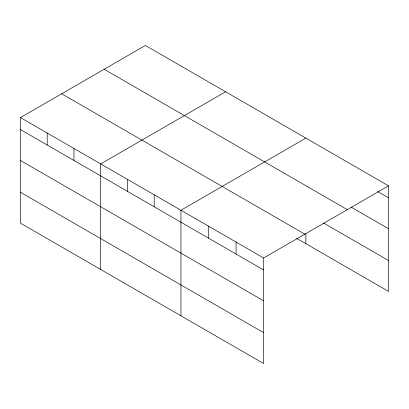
<?xml version="1.0" encoding="UTF-8"?>
<svg xmlns="http://www.w3.org/2000/svg" width="409" height="409" viewBox="0 0 409 409"><rect width="100%" height="100%" fill="white"/><g stroke="black" fill="none" stroke-linecap="round" stroke-linejoin="round"><path stroke-width="0.61" d="M263.626 300.845L263.626 257.977L20.45 117.577L20.45 223.15L263.626 363.545L263.626 300.845L20.45 160.446M296.591 238.329L388.55 291.423L388.55 185.85L145.374 45.455L20.45 117.577M225.625 91.785L100.696 163.912L100.696 269.48M305.871 138.114L180.947 210.241L180.947 315.809M263.626 257.977L388.55 185.85M377.527 191.473L388.55 197.838M351.07 207.082L388.55 228.718M104.152 69.254L347.323 209.653M323.509 222.987L388.55 260.538M61.677 93.779L304.848 234.173M20.45 129.566L263.626 269.96M20.45 192.266L263.626 332.66M305.871 233.6L305.871 243.687M236.065 242.062L236.065 254.05M208.503 226.151L208.503 238.14M154.198 194.796L154.198 206.78M127.45 179.352L127.45 191.34M73.947 148.467L73.947 160.451M47.199 133.022L47.199 145.011"/></g></svg>
